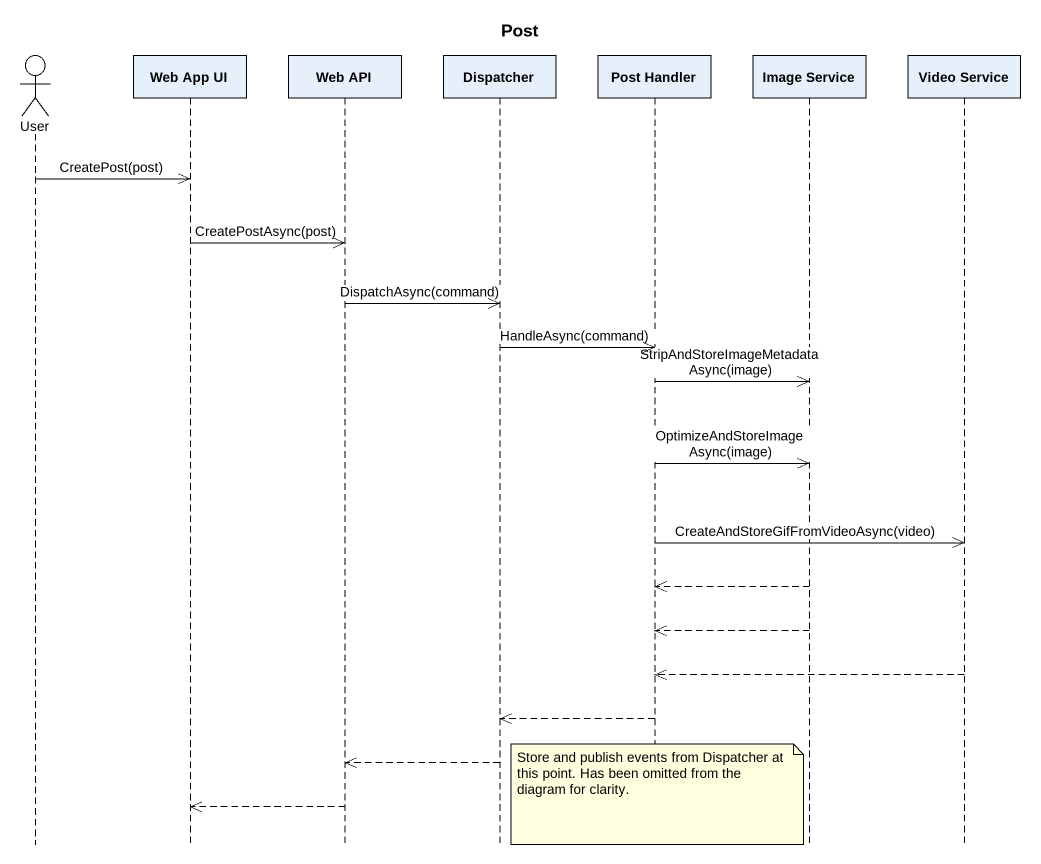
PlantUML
@startuml
title Post
hide footbox
actor User
participant "Web App UI" as Web_App_UI
participant "Web API" as Web_API
participant Dispatcher
participant "Post Handler" as Post_Handler
participant "Image Service" as Image_Service
participant "Video Service" as Video_Service

User ->> Web_App_UI : CreatePost(post)
Web_App_UI ->> Web_API : CreatePostAsync(post)
Web_API ->> Dispatcher : DispatchAsync(command)
Dispatcher ->> Post_Handler : HandleAsync(command)
Post_Handler ->> Image_Service : StripAndStoreImageMetadataAsync(image)
Post_Handler ->> Image_Service : OptimizeAndStoreImageAsync(image)
Post_Handler ->> Video_Service : CreateAndStoreGifFromVideoAsync(video)
Image_Service -->> Post_Handler
Image_Service -->> Post_Handler
Video_Service -->> Post_Handler
Post_Handler -->> Dispatcher
Dispatcher -->> Web_API
note over Post_Handler : Store and publish events from Dispatcher at this point. Has been omitted from the diagram for clarity.
Web_API -->> Web_App_UI
@enduml
